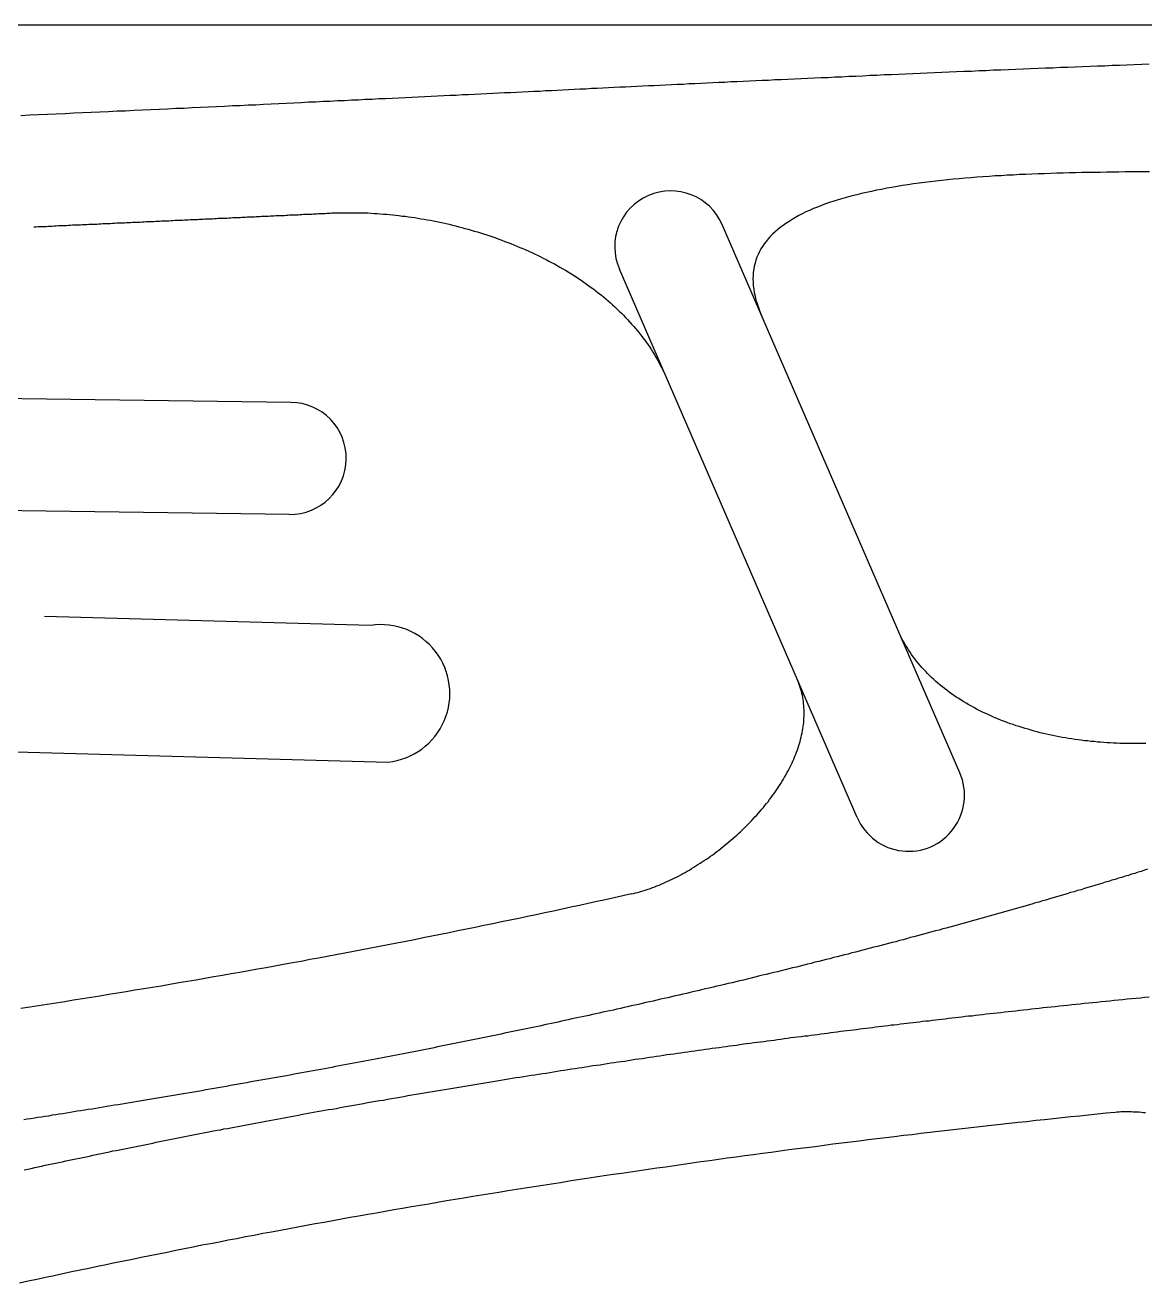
# Model space of a CAD drawing. Header units: millimetres. Extents: x 41 to 1041, y 1148 to 1248.
# Drawn here: x 461.5 to 511.5, y 1191.7 to 1247.8 of the extents above; entities that cross this region are included whole.
import ezdxf

# ---------------------------------------------------------------- set-up
doc = ezdxf.new("R2010")
doc.units = ezdxf.units.MM

msp = doc.modelspace()

# ---------------------------------------------------------------- linework, layer by layer
msp.add_line((1041.281, 1247.802), (41.311, 1247.802))
at = {"color": 3}
for p, q in [((503.205, 1214.422), (492.57, 1238.93)), ((498.618, 1212.432), (487.996, 1236.911)), ((473.33, 1230.966), (457.772, 1231.166)), ((473.266, 1225.967), (446.584, 1226.31)), ((476.893, 1221.011), (462.326, 1221.413))]:
    msp.add_line(p, q, dxfattribs=at)
for points in [[(466.536, 1223.764), (466.536, 1223.764)], [(500.439, 1220.795), (500.439, 1220.795)], [(448.147, 1215.725), (477.665, 1214.909)]]:
    msp.add_lwpolyline(points, dxfattribs=at)
msp.add_lwpolyline([(477.665, 1214.909, 1.023403), (476.893, 1221.011)], format="xyb", dxfattribs=at)
for points in [[(461.263, 1243.772, 0), (461.662, 1243.792, 0), (462.059, 1243.812, 0), (462.455, 1243.822, 0), (462.85, 1243.842, 0), (463.243, 1243.862, 0), (463.634, 1243.882, 0), (464.024, 1243.902, 0), (464.412, 1243.912, 0), (464.799, 1243.932, 0), (465.183, 1243.952, 0), (465.566, 1243.972, 0), (465.947, 1243.982, 0), (466.326, 1244.002, 0), (466.703, 1244.022, 0), (467.078, 1244.042, 0), (467.451, 1244.052, 0), (467.823, 1244.072, 0), (468.192, 1244.092, 0), (468.559, 1244.102, 0), (468.924, 1244.122, 0), (469.287, 1244.142, 0), (469.647, 1244.162, 0), (470.005, 1244.172, 0), (470.361, 1244.192, 0), (470.715, 1244.212, 0), (471.067, 1244.222, 0), (471.415, 1244.242, 0), (471.762, 1244.252, 0), (472.106, 1244.272, 0), (472.448, 1244.292, 0), (472.787, 1244.302, 0), (473.123, 1244.322, 0), (473.457, 1244.332, 0), (473.788, 1244.352, 0), (474.117, 1244.372, 0), (474.443, 1244.382, 0), (474.766, 1244.402, 0), (475.086, 1244.412, 0), (475.404, 1244.432, 0), (475.718, 1244.442, 0), (476.03, 1244.462, 0), (476.34, 1244.472, 0), (476.647, 1244.492, 0), (476.951, 1244.502, 0), (477.253, 1244.522, 0), (477.553, 1244.532, 0), (477.85, 1244.542, 0), (478.145, 1244.562, 0), (478.438, 1244.572, 0), (478.729, 1244.592, 0), (479.017, 1244.602, 0), (479.304, 1244.612, 0), (479.588, 1244.632, 0), (479.871, 1244.642, 0), (480.152, 1244.662, 0), (480.431, 1244.672, 0), (480.708, 1244.682, 0), (480.984, 1244.702, 0), (481.258, 1244.712, 0), (481.531, 1244.722, 0), (481.802, 1244.742, 0), (482.071, 1244.752, 0), (482.34, 1244.762, 0), (482.606, 1244.782, 0), (482.872, 1244.792, 0), (483.136, 1244.802, 0), (483.4, 1244.812, 0), (483.662, 1244.832, 0), (483.923, 1244.842, 0), (484.183, 1244.852, 0), (484.443, 1244.862, 0), (484.701, 1244.882, 0), (484.959, 1244.892, 0), (485.216, 1244.902, 0), (485.472, 1244.912, 0), (485.728, 1244.932, 0), (485.983, 1244.942, 0), (486.238, 1244.952, 0), (486.492, 1244.962, 0), (486.746, 1244.982, 0), (487, 1244.992, 0), (487.254, 1245.002, 0), (487.508, 1245.012, 0), (487.762, 1245.032, 0), (488.016, 1245.042, 0), (488.27, 1245.052, 0), (488.525, 1245.062, 0), (488.779, 1245.082, 0), (489.035, 1245.092, 0), (489.291, 1245.102, 0), (489.548, 1245.112, 0), (489.805, 1245.122, 0), (490.063, 1245.142, 0), (490.322, 1245.152, 0), (490.582, 1245.162, 0), (490.843, 1245.172, 0), (491.106, 1245.192, 0), (491.369, 1245.202, 0), (491.634, 1245.212, 0), (491.9, 1245.222, 0), (492.167, 1245.242, 0), (492.437, 1245.252, 0), (492.707, 1245.262, 0), (492.98, 1245.282, 0), (493.254, 1245.292, 0), (493.53, 1245.302, 0), (493.809, 1245.312, 0), (494.089, 1245.332, 0), (494.371, 1245.342, 0), (494.656, 1245.352, 0), (494.943, 1245.372, 0), (495.232, 1245.382, 0), (495.524, 1245.392, 0), (495.817, 1245.412, 0), (496.114, 1245.422, 0), (496.412, 1245.432, 0), (496.712, 1245.452, 0), (497.015, 1245.462, 0), (497.319, 1245.472, 0), (497.626, 1245.492, 0), (497.934, 1245.502, 0), (498.244, 1245.522, 0), (498.555, 1245.532, 0), (498.868, 1245.542, 0), (499.183, 1245.562, 0), (499.499, 1245.572, 0), (499.817, 1245.592, 0), (500.136, 1245.602, 0), (500.457, 1245.612, 0), (500.778, 1245.632, 0), (501.101, 1245.642, 0), (501.424, 1245.662, 0), (501.749, 1245.672, 0), (502.075, 1245.682, 0), (502.402, 1245.702, 0), (502.729, 1245.712, 0), (503.057, 1245.732, 0), (503.386, 1245.742, 0), (503.715, 1245.752, 0), (504.045, 1245.772, 0), (504.376, 1245.782, 0), (504.706, 1245.802, 0), (505.038, 1245.812, 0), (505.369, 1245.822, 0), (505.701, 1245.842, 0), (506.032, 1245.852, 0), (506.364, 1245.862, 0), (506.696, 1245.882, 0), (507.027, 1245.892, 0), (507.359, 1245.902, 0), (507.69, 1245.922, 0), (508.022, 1245.932, 0), (508.353, 1245.942, 0), (508.684, 1245.962, 0), (509.015, 1245.972, 0), (509.345, 1245.982, 0), (509.675, 1245.992, 0), (510.006, 1246.012, 0), (510.335, 1246.022, 0), (510.665, 1246.032, 0), (510.994, 1246.042, 0), (511.323, 1246.062, 0), (511.652, 1246.072, 0)], [(511.667, 1241.252, 0), (511.397, 1241.252, 0), (511.125, 1241.252, 0), (510.852, 1241.252, 0), (510.579, 1241.252, 0), (510.304, 1241.242, 0), (510.029, 1241.242, 0), (509.753, 1241.242, 0), (509.477, 1241.232, 0), (509.2, 1241.232, 0), (508.922, 1241.232, 0), (508.644, 1241.222, 0), (508.366, 1241.212, 0), (508.088, 1241.212, 0), (507.81, 1241.202, 0), (507.532, 1241.192, 0), (507.254, 1241.182, 0), (506.976, 1241.172, 0), (506.699, 1241.162, 0), (506.422, 1241.152, 0), (506.146, 1241.142, 0), (505.87, 1241.132, 0), (505.595, 1241.112, 0), (505.321, 1241.102, 0), (505.048, 1241.082, 0), (504.776, 1241.072, 0), (504.505, 1241.052, 0), (504.236, 1241.032, 0), (503.967, 1241.012, 0), (503.7, 1240.992, 0), (503.435, 1240.972, 0), (503.171, 1240.942, 0), (502.909, 1240.922, 0), (502.649, 1240.892, 0), (502.391, 1240.872, 0), (502.134, 1240.842, 0), (501.88, 1240.812, 0), (501.628, 1240.782, 0), (501.378, 1240.742, 0), (501.131, 1240.712, 0), (500.886, 1240.672, 0), (500.644, 1240.642, 0), (500.404, 1240.602, 0), (500.168, 1240.562, 0), (499.934, 1240.522, 0), (499.703, 1240.472, 0), (499.475, 1240.432, 0), (499.251, 1240.382, 0), (499.029, 1240.332, 0), (498.811, 1240.282, 0), (498.597, 1240.232, 0), (498.386, 1240.182, 0), (498.178, 1240.122, 0), (497.975, 1240.062, 0), (497.775, 1240.012, 0), (497.579, 1239.942, 0), (497.387, 1239.882, 0), (497.2, 1239.822, 0), (497.017, 1239.752, 0), (496.838, 1239.682, 0), (496.663, 1239.612, 0), (496.493, 1239.532, 0), (496.327, 1239.462, 0), (496.167, 1239.382, 0), (496.011, 1239.302, 0), (495.86, 1239.222, 0), (495.714, 1239.132, 0), (495.573, 1239.042, 0), (495.437, 1238.952, 0), (495.307, 1238.862, 0), (495.182, 1238.772, 0), (495.063, 1238.672, 0), (494.949, 1238.572, 0), (494.841, 1238.472, 0), (494.738, 1238.372, 0), (494.642, 1238.262, 0), (494.551, 1238.152, 0), (494.467, 1238.042, 0), (494.389, 1237.922, 0), (494.317, 1237.812, 0), (494.251, 1237.692, 0), (494.192, 1237.562, 0), (494.139, 1237.442, 0), (494.093, 1237.312, 0), (494.054, 1237.182, 0), (494.022, 1237.042, 0), (493.996, 1236.912, 0), (493.978, 1236.762, 0), (493.967, 1236.622, 0), (493.963, 1236.482, 0), (493.966, 1236.332, 0), (493.977, 1236.172, 0), (493.996, 1236.022, 0), (494.022, 1235.862, 0), (494.055, 1235.702, 0), (494.097, 1235.532, 0), (494.146, 1235.372, 0), (494.204, 1235.192, 0), (494.269, 1235.022, 0), (494.343, 1234.842, 0)], [(461.844, 1238.802, 0), (461.936, 1238.802, 0), (462.028, 1238.812, 0), (462.12, 1238.812, 0), (462.211, 1238.812, 0), (462.303, 1238.822, 0), (462.394, 1238.822, 0), (462.486, 1238.832, 0), (462.577, 1238.832, 0), (462.668, 1238.832, 0), (462.76, 1238.842, 0), (462.851, 1238.842, 0), (462.942, 1238.852, 0), (463.033, 1238.852, 0), (463.123, 1238.862, 0), (463.214, 1238.862, 0), (463.305, 1238.862, 0), (463.395, 1238.872, 0), (463.486, 1238.872, 0), (463.576, 1238.882, 0), (463.667, 1238.882, 0), (463.757, 1238.882, 0), (463.847, 1238.892, 0), (463.937, 1238.892, 0), (464.027, 1238.902, 0), (464.117, 1238.902, 0), (464.207, 1238.902, 0), (464.296, 1238.912, 0), (464.386, 1238.912, 0), (464.475, 1238.922, 0), (464.565, 1238.922, 0), (464.654, 1238.922, 0), (464.743, 1238.932, 0), (464.833, 1238.932, 0), (464.922, 1238.942, 0), (465.011, 1238.942, 0), (465.099, 1238.952, 0), (465.188, 1238.952, 0), (465.277, 1238.952, 0), (465.365, 1238.962, 0), (465.454, 1238.962, 0), (465.542, 1238.972, 0), (465.631, 1238.972, 0), (465.719, 1238.972, 0), (465.807, 1238.982, 0), (465.895, 1238.982, 0), (465.983, 1238.992, 0), (466.07, 1238.992, 0), (466.158, 1238.992, 0), (466.246, 1239.002, 0), (466.333, 1239.002, 0), (466.42, 1239.012, 0), (466.508, 1239.012, 0), (466.595, 1239.012, 0), (466.682, 1239.022, 0), (466.769, 1239.022, 0), (466.856, 1239.032, 0), (466.942, 1239.032, 0), (467.029, 1239.032, 0), (467.116, 1239.042, 0), (467.202, 1239.042, 0), (467.288, 1239.052, 0), (467.375, 1239.052, 0), (467.461, 1239.052, 0), (467.547, 1239.062, 0), (467.633, 1239.062, 0), (467.718, 1239.072, 0), (467.804, 1239.072, 0), (467.89, 1239.072, 0), (467.975, 1239.082, 0), (468.06, 1239.082, 0), (468.146, 1239.092, 0), (468.231, 1239.092, 0), (468.316, 1239.092, 0), (468.401, 1239.102, 0), (468.485, 1239.102, 0), (468.57, 1239.112, 0), (468.655, 1239.112, 0), (468.739, 1239.112, 0), (468.823, 1239.122, 0), (468.908, 1239.122, 0), (468.992, 1239.122, 0), (469.076, 1239.132, 0), (469.16, 1239.132, 0), (469.243, 1239.142, 0), (469.327, 1239.142, 0), (469.41, 1239.142, 0), (469.494, 1239.152, 0), (469.577, 1239.152, 0), (469.66, 1239.162, 0), (469.743, 1239.162, 0), (469.826, 1239.162, 0), (469.909, 1239.172, 0), (469.992, 1239.172, 0), (470.074, 1239.182, 0), (470.157, 1239.182, 0), (470.239, 1239.182, 0), (470.321, 1239.192, 0), (470.403, 1239.192, 0), (470.485, 1239.192, 0), (470.567, 1239.202, 0), (470.649, 1239.202, 0), (470.73, 1239.212, 0), (470.812, 1239.212, 0), (470.893, 1239.212, 0), (470.974, 1239.222, 0), (471.055, 1239.222, 0), (471.136, 1239.232, 0), (471.217, 1239.232, 0), (471.298, 1239.232, 0), (471.378, 1239.242, 0), (471.458, 1239.242, 0), (471.539, 1239.242, 0), (471.619, 1239.252, 0), (471.699, 1239.252, 0), (471.779, 1239.262, 0), (471.859, 1239.262, 0), (471.938, 1239.262, 0), (472.018, 1239.272, 0), (472.097, 1239.272, 0), (472.176, 1239.272, 0), (472.255, 1239.282, 0), (472.334, 1239.282, 0), (472.413, 1239.292, 0), (472.492, 1239.292, 0), (472.57, 1239.292, 0), (472.649, 1239.302, 0), (472.727, 1239.302, 0), (472.805, 1239.302, 0), (472.883, 1239.312, 0), (472.961, 1239.312, 0), (473.039, 1239.312, 0), (473.116, 1239.322, 0), (473.194, 1239.322, 0), (473.271, 1239.332, 0), (473.348, 1239.332, 0), (473.425, 1239.332, 0), (473.502, 1239.342, 0), (473.579, 1239.342, 0), (473.656, 1239.342, 0), (473.732, 1239.352, 0), (473.808, 1239.352, 0), (473.884, 1239.362, 0), (473.96, 1239.362, 0), (474.036, 1239.362, 0), (474.112, 1239.372, 0), (474.188, 1239.372, 0), (474.263, 1239.372, 0), (474.338, 1239.382, 0), (474.414, 1239.382, 0), (474.489, 1239.382, 0), (474.563, 1239.392, 0), (474.638, 1239.392, 0), (474.713, 1239.392, 0), (474.787, 1239.402, 0), (474.861, 1239.402, 0), (474.935, 1239.412, 0), (475.009, 1239.412, 0), (475.083, 1239.412, 0), (475.157, 1239.422, 0)], [(475.157, 1239.422, 0), (475.288, 1239.422, 0), (475.42, 1239.432, 0), (475.553, 1239.432, 0), (475.686, 1239.432, 0), (475.82, 1239.432, 0), (475.954, 1239.432, 0), (476.089, 1239.432, 0), (476.224, 1239.432, 0), (476.359, 1239.432, 0), (476.495, 1239.432, 0), (476.632, 1239.422, 0), (476.769, 1239.422, 0), (476.906, 1239.412, 0), (477.043, 1239.402, 0), (477.181, 1239.392, 0), (477.319, 1239.382, 0), (477.458, 1239.372, 0), (477.597, 1239.362, 0), (477.736, 1239.352, 0), (477.875, 1239.332, 0), (478.015, 1239.322, 0), (478.154, 1239.302, 0), (478.294, 1239.282, 0), (478.434, 1239.272, 0), (478.575, 1239.252, 0), (478.715, 1239.232, 0), (478.856, 1239.212, 0), (478.996, 1239.182, 0), (479.137, 1239.162, 0), (479.277, 1239.142, 0), (479.418, 1239.112, 0), (479.559, 1239.092, 0), (479.699, 1239.062, 0), (479.84, 1239.032, 0), (479.981, 1239.002, 0), (480.121, 1238.972, 0), (480.262, 1238.942, 0), (480.402, 1238.912, 0), (480.542, 1238.872, 0), (480.682, 1238.842, 0), (480.822, 1238.802, 0), (480.962, 1238.772, 0), (481.101, 1238.732, 0), (481.241, 1238.692, 0), (481.38, 1238.652, 0), (481.519, 1238.612, 0), (481.657, 1238.572, 0), (481.795, 1238.532, 0), (481.933, 1238.482, 0), (482.071, 1238.442, 0), (482.208, 1238.392, 0), (482.345, 1238.352, 0), (482.481, 1238.302, 0), (482.617, 1238.252, 0), (482.753, 1238.202, 0), (482.888, 1238.152, 0), (483.022, 1238.102, 0), (483.156, 1238.052, 0), (483.29, 1237.992, 0), (483.423, 1237.942, 0), (483.556, 1237.882, 0), (483.688, 1237.832, 0), (483.819, 1237.772, 0), (483.95, 1237.712, 0), (484.08, 1237.652, 0), (484.209, 1237.592, 0), (484.338, 1237.532, 0), (484.466, 1237.472, 0), (484.594, 1237.402, 0), (484.72, 1237.342, 0), (484.846, 1237.272, 0), (484.971, 1237.212, 0), (485.096, 1237.142, 0), (485.219, 1237.072, 0), (485.342, 1237.002, 0), (485.464, 1236.932, 0), (485.585, 1236.862, 0), (485.705, 1236.792, 0), (485.824, 1236.712, 0), (485.943, 1236.642, 0), (486.06, 1236.562, 0), (486.176, 1236.492, 0), (486.292, 1236.412, 0), (486.406, 1236.332, 0), (486.52, 1236.252, 0), (486.632, 1236.172, 0), (486.744, 1236.092, 0), (486.854, 1236.012, 0), (486.963, 1235.922, 0), (487.071, 1235.842, 0), (487.178, 1235.762, 0), (487.284, 1235.672, 0), (487.388, 1235.582, 0), (487.492, 1235.492, 0), (487.594, 1235.402, 0), (487.695, 1235.312, 0), (487.795, 1235.222, 0), (487.893, 1235.132, 0), (487.99, 1235.042, 0), (488.086, 1234.942, 0), (488.18, 1234.852, 0), (488.274, 1234.752, 0), (488.365, 1234.662, 0), (488.456, 1234.562, 0), (488.545, 1234.462, 0), (488.632, 1234.362, 0), (488.719, 1234.262, 0), (488.803, 1234.162, 0), (488.886, 1234.062, 0), (488.968, 1233.952, 0), (489.048, 1233.852, 0), (489.127, 1233.742, 0), (489.204, 1233.632, 0), (489.279, 1233.532, 0), (489.353, 1233.422, 0), (489.426, 1233.312, 0), (489.496, 1233.202, 0), (489.565, 1233.092, 0), (489.632, 1232.982, 0), (489.698, 1232.862, 0), (489.762, 1232.752, 0), (489.824, 1232.632, 0), (489.884, 1232.522, 0), (489.943, 1232.402, 0), (490, 1232.282, 0), (490.055, 1232.162, 0), (490.108, 1232.042, 0)], [(511.501, 1215.742, 0), (511.358, 1215.742, 0), (511.215, 1215.742, 0), (511.072, 1215.742, 0), (510.929, 1215.732, 0), (510.785, 1215.742, 0), (510.642, 1215.742, 0), (510.498, 1215.742, 0), (510.354, 1215.742, 0), (510.21, 1215.752, 0), (510.066, 1215.752, 0), (509.922, 1215.762, 0), (509.777, 1215.772, 0), (509.633, 1215.782, 0), (509.489, 1215.792, 0), (509.345, 1215.802, 0), (509.201, 1215.822, 0), (509.057, 1215.832, 0), (508.914, 1215.852, 0), (508.77, 1215.862, 0), (508.627, 1215.882, 0), (508.484, 1215.902, 0), (508.341, 1215.922, 0), (508.199, 1215.942, 0), (508.056, 1215.962, 0), (507.915, 1215.992, 0), (507.773, 1216.012, 0), (507.632, 1216.042, 0), (507.491, 1216.072, 0), (507.351, 1216.092, 0), (507.211, 1216.122, 0), (507.072, 1216.162, 0), (506.933, 1216.192, 0), (506.795, 1216.222, 0), (506.658, 1216.262, 0), (506.521, 1216.292, 0), (506.384, 1216.332, 0), (506.249, 1216.372, 0), (506.114, 1216.412, 0), (505.98, 1216.452, 0), (505.846, 1216.492, 0), (505.713, 1216.532, 0), (505.581, 1216.582, 0), (505.45, 1216.622, 0), (505.32, 1216.672, 0), (505.191, 1216.722, 0), (505.062, 1216.772, 0), (504.935, 1216.822, 0), (504.808, 1216.872, 0), (504.682, 1216.932, 0), (504.558, 1216.982, 0), (504.434, 1217.042, 0), (504.312, 1217.092, 0), (504.191, 1217.152, 0), (504.07, 1217.212, 0), (503.951, 1217.272, 0), (503.833, 1217.342, 0), (503.717, 1217.402, 0), (503.601, 1217.462, 0), (503.487, 1217.532, 0), (503.374, 1217.602, 0), (503.262, 1217.672, 0), (503.152, 1217.742, 0), (503.043, 1217.812, 0), (502.935, 1217.882, 0), (502.829, 1217.962, 0), (502.725, 1218.032, 0), (502.622, 1218.112, 0), (502.52, 1218.192, 0), (502.42, 1218.262, 0), (502.321, 1218.342, 0), (502.224, 1218.432, 0), (502.129, 1218.512, 0), (502.035, 1218.592, 0), (501.943, 1218.682, 0), (501.852, 1218.772, 0), (501.763, 1218.862, 0), (501.676, 1218.952, 0), (501.591, 1219.042, 0), (501.508, 1219.132, 0), (501.426, 1219.222, 0), (501.346, 1219.322, 0), (501.269, 1219.412, 0), (501.193, 1219.512, 0), (501.119, 1219.612, 0), (501.047, 1219.712, 0), (500.976, 1219.812, 0), (500.908, 1219.922, 0), (500.842, 1220.022, 0), (500.778, 1220.132, 0), (500.717, 1220.242, 0), (500.657, 1220.342, 0), (500.599, 1220.452, 0), (500.544, 1220.572, 0), (500.49, 1220.682, 0), (500.439, 1220.792, 0)], [(488.532, 1209.022, 0), (488.626, 1209.042, 0), (488.719, 1209.072, 0), (488.813, 1209.092, 0), (488.908, 1209.122, 0), (489.002, 1209.152, 0), (489.097, 1209.182, 0), (489.193, 1209.212, 0), (489.288, 1209.242, 0), (489.384, 1209.272, 0), (489.48, 1209.312, 0), (489.576, 1209.342, 0), (489.673, 1209.382, 0), (489.769, 1209.422, 0), (489.866, 1209.462, 0), (489.962, 1209.502, 0), (490.059, 1209.542, 0), (490.156, 1209.592, 0), (490.253, 1209.632, 0), (490.35, 1209.682, 0), (490.447, 1209.722, 0), (490.544, 1209.772, 0), (490.641, 1209.822, 0), (490.738, 1209.882, 0), (490.834, 1209.932, 0), (490.931, 1209.982, 0), (491.027, 1210.042, 0), (491.123, 1210.092, 0), (491.219, 1210.152, 0), (491.315, 1210.212, 0), (491.411, 1210.272, 0), (491.506, 1210.332, 0), (491.601, 1210.392, 0), (491.696, 1210.452, 0), (491.79, 1210.512, 0), (491.884, 1210.582, 0), (491.978, 1210.642, 0), (492.071, 1210.712, 0), (492.164, 1210.772, 0), (492.256, 1210.842, 0), (492.348, 1210.912, 0), (492.44, 1210.982, 0), (492.53, 1211.052, 0), (492.621, 1211.122, 0), (492.711, 1211.202, 0), (492.8, 1211.272, 0), (492.888, 1211.342, 0), (492.976, 1211.422, 0), (493.064, 1211.492, 0), (493.15, 1211.572, 0), (493.236, 1211.652, 0), (493.322, 1211.722, 0), (493.406, 1211.802, 0), (493.49, 1211.882, 0), (493.573, 1211.962, 0), (493.655, 1212.042, 0), (493.736, 1212.122, 0), (493.816, 1212.212, 0), (493.896, 1212.292, 0), (493.975, 1212.372, 0), (494.052, 1212.462, 0), (494.129, 1212.542, 0), (494.205, 1212.622, 0), (494.28, 1212.712, 0), (494.353, 1212.802, 0), (494.426, 1212.882, 0), (494.498, 1212.972, 0), (494.568, 1213.062, 0), (494.638, 1213.142, 0), (494.706, 1213.232, 0), (494.773, 1213.322, 0), (494.839, 1213.412, 0), (494.904, 1213.502, 0), (494.968, 1213.592, 0), (495.03, 1213.682, 0), (495.091, 1213.772, 0), (495.151, 1213.862, 0), (495.209, 1213.952, 0), (495.266, 1214.052, 0), (495.322, 1214.142, 0), (495.376, 1214.232, 0), (495.429, 1214.322, 0), (495.481, 1214.422, 0), (495.531, 1214.512, 0), (495.579, 1214.602, 0), (495.626, 1214.702, 0), (495.672, 1214.792, 0), (495.716, 1214.882, 0), (495.758, 1214.982, 0), (495.799, 1215.072, 0), (495.838, 1215.172, 0), (495.876, 1215.262, 0), (495.912, 1215.352, 0), (495.946, 1215.452, 0), (495.978, 1215.542, 0), (496.009, 1215.642, 0), (496.038, 1215.732, 0), (496.065, 1215.832, 0), (496.091, 1215.922, 0), (496.115, 1216.022, 0), (496.136, 1216.112, 0), (496.156, 1216.212, 0), (496.174, 1216.302, 0), (496.19, 1216.402, 0), (496.205, 1216.492, 0), (496.217, 1216.582, 0), (496.227, 1216.682, 0), (496.235, 1216.772, 0), (496.241, 1216.872, 0), (496.246, 1216.962, 0), (496.248, 1217.052, 0), (496.248, 1217.152, 0), (496.245, 1217.242, 0), (496.241, 1217.332, 0), (496.235, 1217.422, 0), (496.226, 1217.522, 0), (496.215, 1217.612, 0), (496.202, 1217.702, 0), (496.187, 1217.792, 0), (496.169, 1217.882, 0), (496.149, 1217.972, 0), (496.127, 1218.062, 0), (496.102, 1218.152, 0), (496.075, 1218.242, 0), (496.046, 1218.332, 0), (496.014, 1218.422, 0), (495.98, 1218.512, 0), (495.943, 1218.602, 0)], [(511.589, 1210.122, 0), (511.447, 1210.082, 0), (511.305, 1210.032, 0), (511.162, 1209.992, 0), (511.018, 1209.942, 0), (510.874, 1209.902, 0), (510.728, 1209.852, 0), (510.582, 1209.812, 0), (510.434, 1209.762, 0), (510.286, 1209.722, 0), (510.138, 1209.672, 0), (509.988, 1209.632, 0), (509.838, 1209.582, 0), (509.687, 1209.542, 0), (509.536, 1209.492, 0), (509.384, 1209.442, 0), (509.231, 1209.402, 0), (509.078, 1209.352, 0), (508.925, 1209.312, 0), (508.77, 1209.262, 0), (508.616, 1209.212, 0), (508.461, 1209.172, 0), (508.305, 1209.122, 0), (508.149, 1209.082, 0), (507.993, 1209.032, 0), (507.836, 1208.982, 0), (507.68, 1208.942, 0), (507.522, 1208.892, 0), (507.365, 1208.852, 0), (507.207, 1208.802, 0), (507.049, 1208.752, 0), (506.891, 1208.712, 0), (506.733, 1208.662, 0), (506.574, 1208.622, 0), (506.416, 1208.572, 0), (506.257, 1208.522, 0), (506.099, 1208.482, 0), (505.94, 1208.432, 0), (505.781, 1208.392, 0), (505.622, 1208.342, 0), (505.464, 1208.302, 0), (505.305, 1208.252, 0), (505.146, 1208.212, 0), (504.987, 1208.162, 0), (504.828, 1208.122, 0), (504.669, 1208.072, 0), (504.51, 1208.032, 0), (504.351, 1207.982, 0), (504.192, 1207.942, 0), (504.032, 1207.892, 0), (503.873, 1207.852, 0), (503.714, 1207.812, 0), (503.554, 1207.762, 0), (503.394, 1207.722, 0), (503.235, 1207.672, 0), (503.075, 1207.632, 0), (502.915, 1207.592, 0), (502.755, 1207.542, 0), (502.595, 1207.502, 0), (502.435, 1207.462, 0), (502.274, 1207.412, 0), (502.114, 1207.372, 0), (501.953, 1207.332, 0), (501.793, 1207.282, 0), (501.632, 1207.242, 0), (501.471, 1207.202, 0), (501.31, 1207.152, 0), (501.149, 1207.112, 0), (500.987, 1207.072, 0), (500.826, 1207.022, 0), (500.664, 1206.982, 0), (500.502, 1206.942, 0), (500.34, 1206.892, 0), (500.178, 1206.852, 0), (500.016, 1206.812, 0), (499.854, 1206.772, 0), (499.691, 1206.722, 0), (499.528, 1206.682, 0), (499.365, 1206.642, 0), (499.202, 1206.602, 0), (499.039, 1206.552, 0), (498.876, 1206.512, 0), (498.712, 1206.472, 0), (498.548, 1206.432, 0), (498.384, 1206.392, 0), (498.22, 1206.342, 0), (498.055, 1206.302, 0), (497.891, 1206.262, 0), (497.726, 1206.222, 0), (497.561, 1206.182, 0), (497.396, 1206.132, 0), (497.231, 1206.092, 0), (497.065, 1206.052, 0), (496.899, 1206.012, 0), (496.733, 1205.972, 0), (496.567, 1205.922, 0), (496.4, 1205.882, 0), (496.234, 1205.842, 0), (496.067, 1205.802, 0), (495.9, 1205.762, 0), (495.732, 1205.722, 0), (495.565, 1205.682, 0), (495.397, 1205.632, 0), (495.229, 1205.592, 0), (495.061, 1205.552, 0), (494.892, 1205.512, 0), (494.723, 1205.472, 0), (494.554, 1205.432, 0), (494.385, 1205.392, 0), (494.216, 1205.352, 0), (494.046, 1205.312, 0), (493.877, 1205.262, 0), (493.707, 1205.222, 0), (493.537, 1205.182, 0), (493.367, 1205.142, 0), (493.197, 1205.102, 0), (493.027, 1205.062, 0), (492.857, 1205.022, 0), (492.687, 1204.982, 0), (492.517, 1204.942, 0), (492.347, 1204.902, 0), (492.178, 1204.862, 0), (492.008, 1204.822, 0), (491.839, 1204.782, 0), (491.669, 1204.742, 0), (491.5, 1204.702, 0), (491.332, 1204.662, 0), (491.163, 1204.622, 0), (490.995, 1204.582, 0), (490.827, 1204.552, 0), (490.66, 1204.512, 0), (490.493, 1204.472, 0), (490.326, 1204.432, 0), (490.159, 1204.392, 0), (489.993, 1204.352, 0), (489.828, 1204.322, 0), (489.663, 1204.282, 0), (489.499, 1204.242, 0), (489.335, 1204.202, 0), (489.171, 1204.172, 0), (489.009, 1204.132, 0), (488.847, 1204.092, 0), (488.685, 1204.062, 0), (488.524, 1204.022, 0), (488.364, 1203.992, 0), (488.204, 1203.952, 0), (488.045, 1203.912, 0), (487.887, 1203.882, 0), (487.728, 1203.842, 0), (487.571, 1203.812, 0), (487.414, 1203.772, 0), (487.257, 1203.742, 0), (487.101, 1203.702, 0), (486.946, 1203.672, 0), (486.791, 1203.642, 0), (486.636, 1203.602, 0), (486.482, 1203.572, 0), (486.328, 1203.542, 0), (486.174, 1203.502, 0), (486.021, 1203.472, 0), (485.868, 1203.442, 0), (485.716, 1203.402, 0), (485.564, 1203.372, 0), (485.412, 1203.342, 0), (485.261, 1203.302, 0), (485.109, 1203.272, 0), (484.959, 1203.242, 0), (484.808, 1203.212, 0), (484.657, 1203.182, 0), (484.507, 1203.142, 0), (484.357, 1203.112, 0), (484.207, 1203.082, 0), (484.058, 1203.052, 0), (483.908, 1203.022, 0), (483.759, 1202.992, 0), (483.61, 1202.952, 0), (483.461, 1202.922, 0), (483.312, 1202.892, 0), (483.163, 1202.862, 0), (483.014, 1202.832, 0), (482.865, 1202.802, 0), (482.716, 1202.772, 0), (482.568, 1202.742, 0), (482.419, 1202.712, 0), (482.27, 1202.682, 0), (482.121, 1202.652, 0), (481.973, 1202.622, 0), (481.824, 1202.592, 0), (481.675, 1202.552, 0), (481.526, 1202.522, 0), (481.377, 1202.492, 0), (481.228, 1202.462, 0), (481.078, 1202.432, 0), (480.929, 1202.402, 0), (480.779, 1202.372, 0), (480.629, 1202.342, 0), (480.479, 1202.312, 0), (480.329, 1202.282, 0), (480.179, 1202.252, 0), (480.028, 1202.222, 0), (479.877, 1202.192, 0), (479.726, 1202.162, 0), (479.574, 1202.132, 0), (479.422, 1202.102, 0), (479.27, 1202.072, 0), (479.118, 1202.042, 0), (478.965, 1202.012, 0), (478.812, 1201.982, 0), (478.658, 1201.952, 0), (478.504, 1201.922, 0), (478.35, 1201.892, 0), (478.195, 1201.862, 0), (478.04, 1201.832, 0), (477.884, 1201.802, 0), (477.728, 1201.772, 0), (477.571, 1201.742, 0), (477.414, 1201.712, 0), (477.256, 1201.682, 0), (477.098, 1201.652, 0), (476.939, 1201.622, 0), (476.78, 1201.592, 0), (476.62, 1201.562, 0), (476.46, 1201.532, 0), (476.299, 1201.502, 0), (476.138, 1201.472, 0), (475.976, 1201.442, 0), (475.814, 1201.412, 0), (475.65, 1201.382, 0), (475.487, 1201.352, 0), (475.322, 1201.322, 0), (475.157, 1201.282, 0), (474.992, 1201.252, 0), (474.826, 1201.222, 0), (474.659, 1201.192, 0), (474.491, 1201.162, 0), (474.323, 1201.132, 0), (474.154, 1201.102, 0), (473.984, 1201.072, 0), (473.814, 1201.042, 0), (473.643, 1201.012, 0), (473.471, 1200.972, 0), (473.299, 1200.942, 0), (473.125, 1200.912, 0), (472.951, 1200.882, 0), (472.777, 1200.852, 0), (472.601, 1200.822, 0), (472.425, 1200.792, 0), (472.248, 1200.752, 0), (472.07, 1200.722, 0), (471.892, 1200.692, 0), (471.713, 1200.662, 0), (471.533, 1200.632, 0), (471.353, 1200.592, 0), (471.172, 1200.562, 0), (470.991, 1200.532, 0), (470.81, 1200.502, 0), (470.628, 1200.472, 0), (470.447, 1200.432, 0), (470.264, 1200.402, 0), (470.082, 1200.372, 0), (469.9, 1200.342, 0), (469.717, 1200.312, 0), (469.535, 1200.282, 0), (469.353, 1200.242, 0), (469.17, 1200.212, 0), (468.988, 1200.182, 0), (468.806, 1200.152, 0), (468.624, 1200.122, 0), (468.443, 1200.092, 0), (468.262, 1200.062, 0), (468.081, 1200.032, 0), (467.901, 1200.002, 0), (467.721, 1199.972, 0), (467.541, 1199.942, 0), (467.363, 1199.912, 0), (467.185, 1199.882, 0), (467.007, 1199.852, 0), (466.83, 1199.822, 0), (466.655, 1199.792, 0), (466.479, 1199.762, 0), (466.305, 1199.732, 0), (466.132, 1199.702, 0), (465.96, 1199.672, 0), (465.788, 1199.642, 0), (465.617, 1199.612, 0), (465.448, 1199.592, 0), (465.279, 1199.562, 0), (465.11, 1199.532, 0), (464.943, 1199.502, 0), (464.776, 1199.482, 0), (464.61, 1199.452, 0), (464.445, 1199.422, 0), (464.28, 1199.402, 0), (464.116, 1199.372, 0), (463.952, 1199.342, 0), (463.789, 1199.322, 0), (463.627, 1199.292, 0), (463.465, 1199.272, 0), (463.304, 1199.242, 0), (463.143, 1199.212, 0), (462.982, 1199.192, 0), (462.822, 1199.162, 0), (462.662, 1199.142, 0), (462.503, 1199.112, 0), (462.344, 1199.092, 0), (462.185, 1199.062, 0), (462.027, 1199.042, 0), (461.869, 1199.022, 0), (461.711, 1198.992, 0), (461.553, 1198.972, 0), (461.395, 1198.942, 0)], [(488.532, 1209.022, 0), (488.146, 1208.942, 0), (487.759, 1208.852, 0), (487.373, 1208.762, 0), (486.986, 1208.682, 0), (486.599, 1208.592, 0), (486.212, 1208.512, 0), (485.825, 1208.432, 0), (485.438, 1208.342, 0), (485.051, 1208.262, 0), (484.664, 1208.182, 0), (484.276, 1208.092, 0), (483.889, 1208.012, 0), (483.501, 1207.932, 0), (483.113, 1207.852, 0), (482.725, 1207.772, 0), (482.338, 1207.692, 0), (481.95, 1207.612, 0), (481.562, 1207.532, 0), (481.173, 1207.452, 0), (480.785, 1207.372, 0), (480.397, 1207.292, 0), (480.008, 1207.212, 0), (479.62, 1207.132, 0), (479.231, 1207.062, 0), (478.843, 1206.982, 0), (478.454, 1206.902, 0), (478.065, 1206.832, 0), (477.676, 1206.752, 0), (477.287, 1206.682, 0), (476.898, 1206.602, 0), (476.509, 1206.532, 0), (476.119, 1206.452, 0), (475.73, 1206.382, 0), (475.341, 1206.302, 0), (474.951, 1206.232, 0), (474.562, 1206.162, 0), (474.172, 1206.092, 0), (473.782, 1206.012, 0), (473.392, 1205.942, 0), (473.003, 1205.872, 0), (472.613, 1205.802, 0), (472.223, 1205.732, 0), (471.832, 1205.662, 0), (471.442, 1205.592, 0), (471.052, 1205.522, 0), (470.662, 1205.452, 0), (470.271, 1205.382, 0), (469.881, 1205.322, 0), (469.49, 1205.252, 0), (469.1, 1205.182, 0), (468.709, 1205.112, 0), (468.318, 1205.052, 0), (467.927, 1204.982, 0), (467.536, 1204.912, 0), (467.145, 1204.852, 0), (466.754, 1204.782, 0), (466.363, 1204.722, 0), (465.972, 1204.652, 0), (465.581, 1204.592, 0), (465.19, 1204.532, 0), (464.798, 1204.462, 0), (464.407, 1204.402, 0), (464.015, 1204.342, 0), (463.624, 1204.282, 0), (463.232, 1204.212, 0), (462.841, 1204.152, 0), (462.449, 1204.092, 0), (462.057, 1204.032, 0), (461.665, 1203.972, 0), (461.273, 1203.912, 0)], [(461.415, 1196.704, 0), (461.572, 1196.744, 0), (461.729, 1196.773, 0), (461.886, 1196.813, 0), (462.041, 1196.842, 0), (462.196, 1196.871, 0), (462.351, 1196.911, 0), (462.505, 1196.94, 0), (462.659, 1196.97, 0), (462.813, 1197.009, 0), (462.966, 1197.039, 0), (463.12, 1197.068, 0), (463.272, 1197.108, 0), (463.424, 1197.137, 0), (463.576, 1197.166, 0), (463.727, 1197.206, 0), (463.879, 1197.235, 0), (464.029, 1197.265, 0), (464.18, 1197.294, 0), (464.331, 1197.324, 0), (464.482, 1197.363, 0), (464.632, 1197.393, 0), (464.782, 1197.422, 0), (464.931, 1197.452, 0), (465.081, 1197.481, 0), (465.23, 1197.51, 0), (465.379, 1197.55, 0), (465.528, 1197.579, 0), (465.678, 1197.609, 0), (465.827, 1197.638, 0), (465.976, 1197.668, 0), (466.125, 1197.697, 0), (466.274, 1197.727, 0), (466.422, 1197.756, 0), (466.571, 1197.786, 0), (466.72, 1197.815, 0), (466.869, 1197.844, 0), (467.018, 1197.874, 0), (467.167, 1197.903, 0), (467.316, 1197.943, 0), (467.465, 1197.972, 0), (467.614, 1198.002, 0), (467.763, 1198.031, 0), (467.913, 1198.061, 0), (468.062, 1198.09, 0), (468.212, 1198.12, 0), (468.363, 1198.149, 0), (468.513, 1198.178, 0), (468.663, 1198.208, 0), (468.813, 1198.237, 0), (468.964, 1198.267, 0), (469.115, 1198.296, 0), (469.266, 1198.326, 0), (469.418, 1198.355, 0), (469.57, 1198.385, 0), (469.722, 1198.414, 0), (469.875, 1198.444, 0), (470.028, 1198.473, 0), (470.181, 1198.502, 0), (470.335, 1198.532, 0), (470.489, 1198.561, 0), (470.643, 1198.591, 0), (470.798, 1198.62, 0), (470.953, 1198.65, 0), (471.109, 1198.679, 0), (471.266, 1198.708, 0), (471.423, 1198.738, 0), (471.58, 1198.767, 0), (471.738, 1198.797, 0), (471.896, 1198.826, 0), (472.055, 1198.856, 0), (472.214, 1198.885, 0), (472.374, 1198.914, 0), (472.534, 1198.944, 0), (472.696, 1198.973, 0), (472.857, 1199.003, 0), (473.019, 1199.032, 0), (473.181, 1199.062, 0), (473.345, 1199.091, 0), (473.508, 1199.12, 0), (473.673, 1199.15, 0), (473.838, 1199.189, 0), (474.003, 1199.219, 0), (474.17, 1199.248, 0), (474.337, 1199.277, 0), (474.505, 1199.307, 0), (474.673, 1199.336, 0), (474.842, 1199.366, 0), (475.012, 1199.395, 0), (475.182, 1199.424, 0), (475.353, 1199.454, 0), (475.525, 1199.493, 0), (475.698, 1199.522, 0), (475.872, 1199.552, 0), (476.046, 1199.581, 0), (476.22, 1199.61, 0), (476.396, 1199.64, 0), (476.572, 1199.669, 0), (476.749, 1199.709, 0), (476.927, 1199.738, 0), (477.105, 1199.767, 0), (477.285, 1199.797, 0), (477.465, 1199.826, 0), (477.645, 1199.865, 0), (477.826, 1199.895, 0), (478.007, 1199.924, 0), (478.188, 1199.953, 0), (478.37, 1199.983, 0), (478.551, 1200.022, 0), (478.734, 1200.051, 0), (478.917, 1200.081, 0), (479.099, 1200.11, 0), (479.282, 1200.139, 0), (479.464, 1200.169, 0), (479.646, 1200.208, 0), (479.829, 1200.237, 0), (480.011, 1200.267, 0), (480.193, 1200.296, 0), (480.376, 1200.325, 0), (480.557, 1200.355, 0), (480.738, 1200.384, 0), (480.919, 1200.413, 0), (481.099, 1200.443, 0), (481.279, 1200.472, 0), (481.459, 1200.501, 0), (481.637, 1200.531, 0), (481.815, 1200.56, 0), (481.993, 1200.59, 0), (482.171, 1200.619, 0), (482.346, 1200.648, 0), (482.522, 1200.678, 0), (482.696, 1200.707, 0), (482.869, 1200.736, 0), (483.041, 1200.766, 0), (483.213, 1200.795, 0), (483.384, 1200.824, 0), (483.553, 1200.844, 0), (483.723, 1200.873, 0), (483.892, 1200.903, 0), (484.059, 1200.932, 0), (484.226, 1200.951, 0), (484.392, 1200.981, 0), (484.557, 1201.01, 0), (484.722, 1201.03, 0), (484.886, 1201.059, 0), (485.05, 1201.088, 0), (485.213, 1201.108, 0), (485.375, 1201.137, 0), (485.538, 1201.157, 0), (485.699, 1201.186, 0), (485.86, 1201.215, 0), (486.021, 1201.235, 0), (486.181, 1201.264, 0), (486.341, 1201.284, 0), (486.5, 1201.313, 0), (486.659, 1201.333, 0), (486.818, 1201.362, 0), (486.976, 1201.381, 0), (487.134, 1201.401, 0), (487.293, 1201.43, 0), (487.451, 1201.45, 0), (487.609, 1201.479, 0), (487.766, 1201.499, 0), (487.923, 1201.528, 0), (488.08, 1201.547, 0), (488.238, 1201.567, 0), (488.395, 1201.596, 0), (488.552, 1201.616, 0), (488.709, 1201.645, 0), (488.866, 1201.665, 0), (489.023, 1201.684, 0), (489.18, 1201.713, 0), (489.337, 1201.733, 0), (489.494, 1201.752, 0), (489.651, 1201.782, 0), (489.808, 1201.801, 0), (489.964, 1201.821, 0), (490.121, 1201.85, 0), (490.277, 1201.869, 0), (490.433, 1201.889, 0), (490.59, 1201.918, 0), (490.746, 1201.938, 0), (490.903, 1201.957, 0), (491.059, 1201.977, 0), (491.215, 1202.006, 0), (491.371, 1202.025, 0), (491.526, 1202.045, 0), (491.682, 1202.064, 0), (491.837, 1202.094, 0), (491.992, 1202.113, 0), (492.147, 1202.133, 0), (492.302, 1202.152, 0), (492.457, 1202.171, 0), (492.611, 1202.201, 0), (492.766, 1202.22, 0), (492.921, 1202.24, 0), (493.075, 1202.259, 0), (493.229, 1202.279, 0), (493.382, 1202.298, 0), (493.536, 1202.328, 0), (493.689, 1202.347, 0), (493.842, 1202.366, 0), (493.995, 1202.386, 0), (494.147, 1202.405, 0), (494.3, 1202.425, 0), (494.452, 1202.444, 0), (494.604, 1202.464, 0), (494.755, 1202.483, 0), (494.908, 1202.503, 0), (495.059, 1202.522, 0), (495.21, 1202.541, 0), (495.36, 1202.571, 0), (495.51, 1202.59, 0), (495.66, 1202.61, 0), (495.81, 1202.629, 0), (495.959, 1202.649, 0), (496.108, 1202.668, 0), (496.257, 1202.688, 0), (496.406, 1202.697, 0), (496.554, 1202.717, 0), (496.701, 1202.736, 0), (496.849, 1202.756, 0), (496.997, 1202.775, 0), (497.144, 1202.794, 0), (497.29, 1202.814, 0), (497.436, 1202.833, 0), (497.581, 1202.853, 0), (497.727, 1202.872, 0), (497.871, 1202.892, 0), (498.016, 1202.911, 0), (498.16, 1202.921, 0), (498.303, 1202.94, 0), (498.446, 1202.96, 0), (498.589, 1202.979, 0), (498.731, 1202.999, 0), (498.873, 1203.018, 0), (499.015, 1203.028, 0), (499.157, 1203.047, 0), (499.297, 1203.067, 0), (499.437, 1203.086, 0), (499.577, 1203.106, 0), (499.717, 1203.115, 0), (499.857, 1203.135, 0), (499.996, 1203.154, 0), (500.136, 1203.174, 0), (500.275, 1203.183, 0), (500.414, 1203.203, 0), (500.554, 1203.222, 0), (500.693, 1203.242, 0), (500.833, 1203.251, 0), (500.973, 1203.271, 0), (501.113, 1203.29, 0), (501.254, 1203.3, 0), (501.396, 1203.319, 0), (501.537, 1203.339, 0), (501.679, 1203.358, 0), (501.822, 1203.367, 0), (501.965, 1203.387, 0), (502.109, 1203.406, 0), (502.253, 1203.426, 0), (502.398, 1203.435, 0), (502.544, 1203.455, 0), (502.691, 1203.474, 0), (502.839, 1203.494, 0), (502.988, 1203.503, 0), (503.138, 1203.523, 0), (503.289, 1203.542, 0), (503.441, 1203.562, 0), (503.594, 1203.581, 0), (503.749, 1203.59, 0), (503.905, 1203.61, 0), (504.062, 1203.629, 0), (504.22, 1203.649, 0), (504.38, 1203.668, 0), (504.541, 1203.688, 0), (504.703, 1203.707, 0), (504.867, 1203.716, 0), (505.032, 1203.736, 0), (505.198, 1203.755, 0), (505.366, 1203.775, 0), (505.534, 1203.794, 0), (505.704, 1203.813, 0), (505.875, 1203.833, 0), (506.047, 1203.852, 0), (506.222, 1203.871, 0), (506.396, 1203.891, 0), (506.572, 1203.91, 0), (506.748, 1203.93, 0), (506.926, 1203.949, 0), (507.105, 1203.968, 0), (507.284, 1203.988, 0), (507.465, 1204.007, 0), (507.647, 1204.026, 0), (507.83, 1204.046, 0), (508.014, 1204.065, 0), (508.198, 1204.084, 0), (508.384, 1204.104, 0), (508.57, 1204.123, 0), (508.759, 1204.142, 0), (508.947, 1204.162, 0), (509.136, 1204.181, 0), (509.326, 1204.2, 0), (509.517, 1204.22, 0), (509.708, 1204.239, 0), (509.901, 1204.258, 0), (510.094, 1204.277, 0), (510.287, 1204.297, 0), (510.482, 1204.316, 0), (510.677, 1204.335, 0), (510.873, 1204.355, 0), (511.069, 1204.374, 0), (511.266, 1204.393, 0), (511.464, 1204.412, 0), (511.661, 1204.432, 0)], [(461.209, 1191.665, 0), (461.595, 1191.754, 0), (461.983, 1191.832, 0), (462.37, 1191.921, 0), (462.757, 1191.999, 0), (463.144, 1192.078, 0), (463.532, 1192.167, 0), (463.919, 1192.245, 0), (464.306, 1192.324, 0), (464.695, 1192.412, 0), (465.082, 1192.491, 0), (465.47, 1192.57, 0), (465.859, 1192.648, 0), (466.247, 1192.727, 0), (466.634, 1192.805, 0), (467.022, 1192.884, 0), (467.411, 1192.962, 0), (467.8, 1193.041, 0), (468.188, 1193.12, 0), (468.577, 1193.198, 0), (468.966, 1193.277, 0), (469.354, 1193.355, 0), (469.743, 1193.424, 0), (470.132, 1193.503, 0), (470.521, 1193.581, 0), (470.91, 1193.65, 0), (471.299, 1193.728, 0), (471.689, 1193.797, 0), (472.078, 1193.876, 0), (472.467, 1193.944, 0), (472.858, 1194.023, 0), (473.247, 1194.091, 0), (473.636, 1194.17, 0), (474.026, 1194.238, 0), (474.416, 1194.307, 0), (474.806, 1194.376, 0), (475.196, 1194.454, 0), (475.586, 1194.523, 0), (475.976, 1194.591, 0), (476.366, 1194.66, 0), (476.756, 1194.729, 0), (477.147, 1194.797, 0), (477.538, 1194.866, 0), (477.928, 1194.934, 0), (478.318, 1195.003, 0), (478.709, 1195.071, 0), (479.1, 1195.13, 0), (479.491, 1195.199, 0), (479.881, 1195.267, 0), (480.272, 1195.336, 0), (480.664, 1195.394, 0), (481.055, 1195.463, 0), (481.446, 1195.531, 0), (481.837, 1195.59, 0), (482.229, 1195.659, 0), (482.62, 1195.717, 0), (483.011, 1195.786, 0), (483.402, 1195.844, 0), (483.793, 1195.903, 0), (484.186, 1195.972, 0), (484.577, 1196.03, 0), (484.969, 1196.089, 0), (485.36, 1196.147, 0), (485.753, 1196.216, 0), (486.144, 1196.274, 0), (486.536, 1196.333, 0), (486.928, 1196.392, 0), (487.32, 1196.45, 0), (487.713, 1196.509, 0), (488.105, 1196.567, 0), (488.497, 1196.626, 0), (488.889, 1196.684, 0), (489.282, 1196.743, 0), (489.674, 1196.792, 0), (490.066, 1196.85, 0), (490.459, 1196.909, 0), (490.851, 1196.967, 0), (491.244, 1197.016, 0), (491.637, 1197.074, 0), (492.029, 1197.133, 0), (492.422, 1197.182, 0), (492.815, 1197.24, 0), (493.208, 1197.289, 0), (493.601, 1197.347, 0), (493.994, 1197.396, 0), (494.386, 1197.454, 0), (494.779, 1197.503, 0), (495.173, 1197.552, 0), (495.566, 1197.61, 0), (495.959, 1197.659, 0), (496.352, 1197.707, 0), (496.745, 1197.756, 0), (497.138, 1197.814, 0), (497.532, 1197.863, 0), (497.926, 1197.912, 0), (498.319, 1197.96, 0), (498.712, 1198.009, 0), (499.106, 1198.057, 0), (499.5, 1198.106, 0), (499.893, 1198.154, 0), (500.287, 1198.203, 0), (500.68, 1198.252, 0), (501.074, 1198.29, 0), (501.467, 1198.339, 0), (501.862, 1198.387, 0), (502.256, 1198.436, 0), (502.649, 1198.474, 0), (503.043, 1198.523, 0), (503.437, 1198.572, 0), (503.83, 1198.61, 0), (504.225, 1198.659, 0), (504.619, 1198.707, 0), (505.013, 1198.746, 0), (505.407, 1198.794, 0), (505.801, 1198.833, 0), (506.195, 1198.872, 0), (506.59, 1198.92, 0), (506.984, 1198.959, 0), (507.378, 1198.997, 0), (507.772, 1199.046, 0), (508.166, 1199.084, 0), (508.56, 1199.123, 0), (508.954, 1199.162, 0), (509.349, 1199.21, 0), (509.743, 1199.249, 0), (510.138, 1199.287, 0)], [(510.138, 1199.287, 0), (510.224, 1199.297, 0), (510.311, 1199.297, 0), (510.398, 1199.306, 0), (510.487, 1199.306, 0), (510.576, 1199.316, 0), (510.665, 1199.315, 0), (510.756, 1199.315, 0), (510.846, 1199.315, 0), (510.938, 1199.304, 0), (511.03, 1199.304, 0), (511.122, 1199.304, 0), (511.215, 1199.293, 0), (511.308, 1199.283, 0), (511.402, 1199.273, 0), (511.496, 1199.262, 0)]]:
    msp.add_polyline3d(points, dxfattribs=at)
for centre, start, end in [((490.289, 1237.906), 23.4578, 203.4578), ((473.298, 1228.466), 269.2632, 89.2632), ((500.911, 1213.427), 203.4578, 23.4578)]:
    msp.add_arc(centre, 2.5, start, end, dxfattribs=at)

doc.saveas('drawing.dxf')
